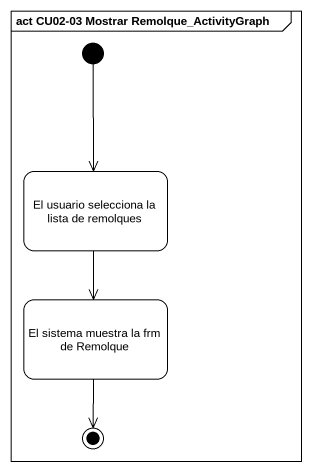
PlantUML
@startuml
mainframe act CU02-03 Mostrar Remolque_ActivityGraph
hide empty description
state "El usuario selecciona la lista de remolques" as El_usuario_selecciona_la
state "El sistema muestra la frm de Remolque" as El_sistema_muestra_la_frm
[*] --> El_usuario_selecciona_la
El_usuario_selecciona_la --> El_sistema_muestra_la_frm
El_sistema_muestra_la_frm --> [*]
@enduml
